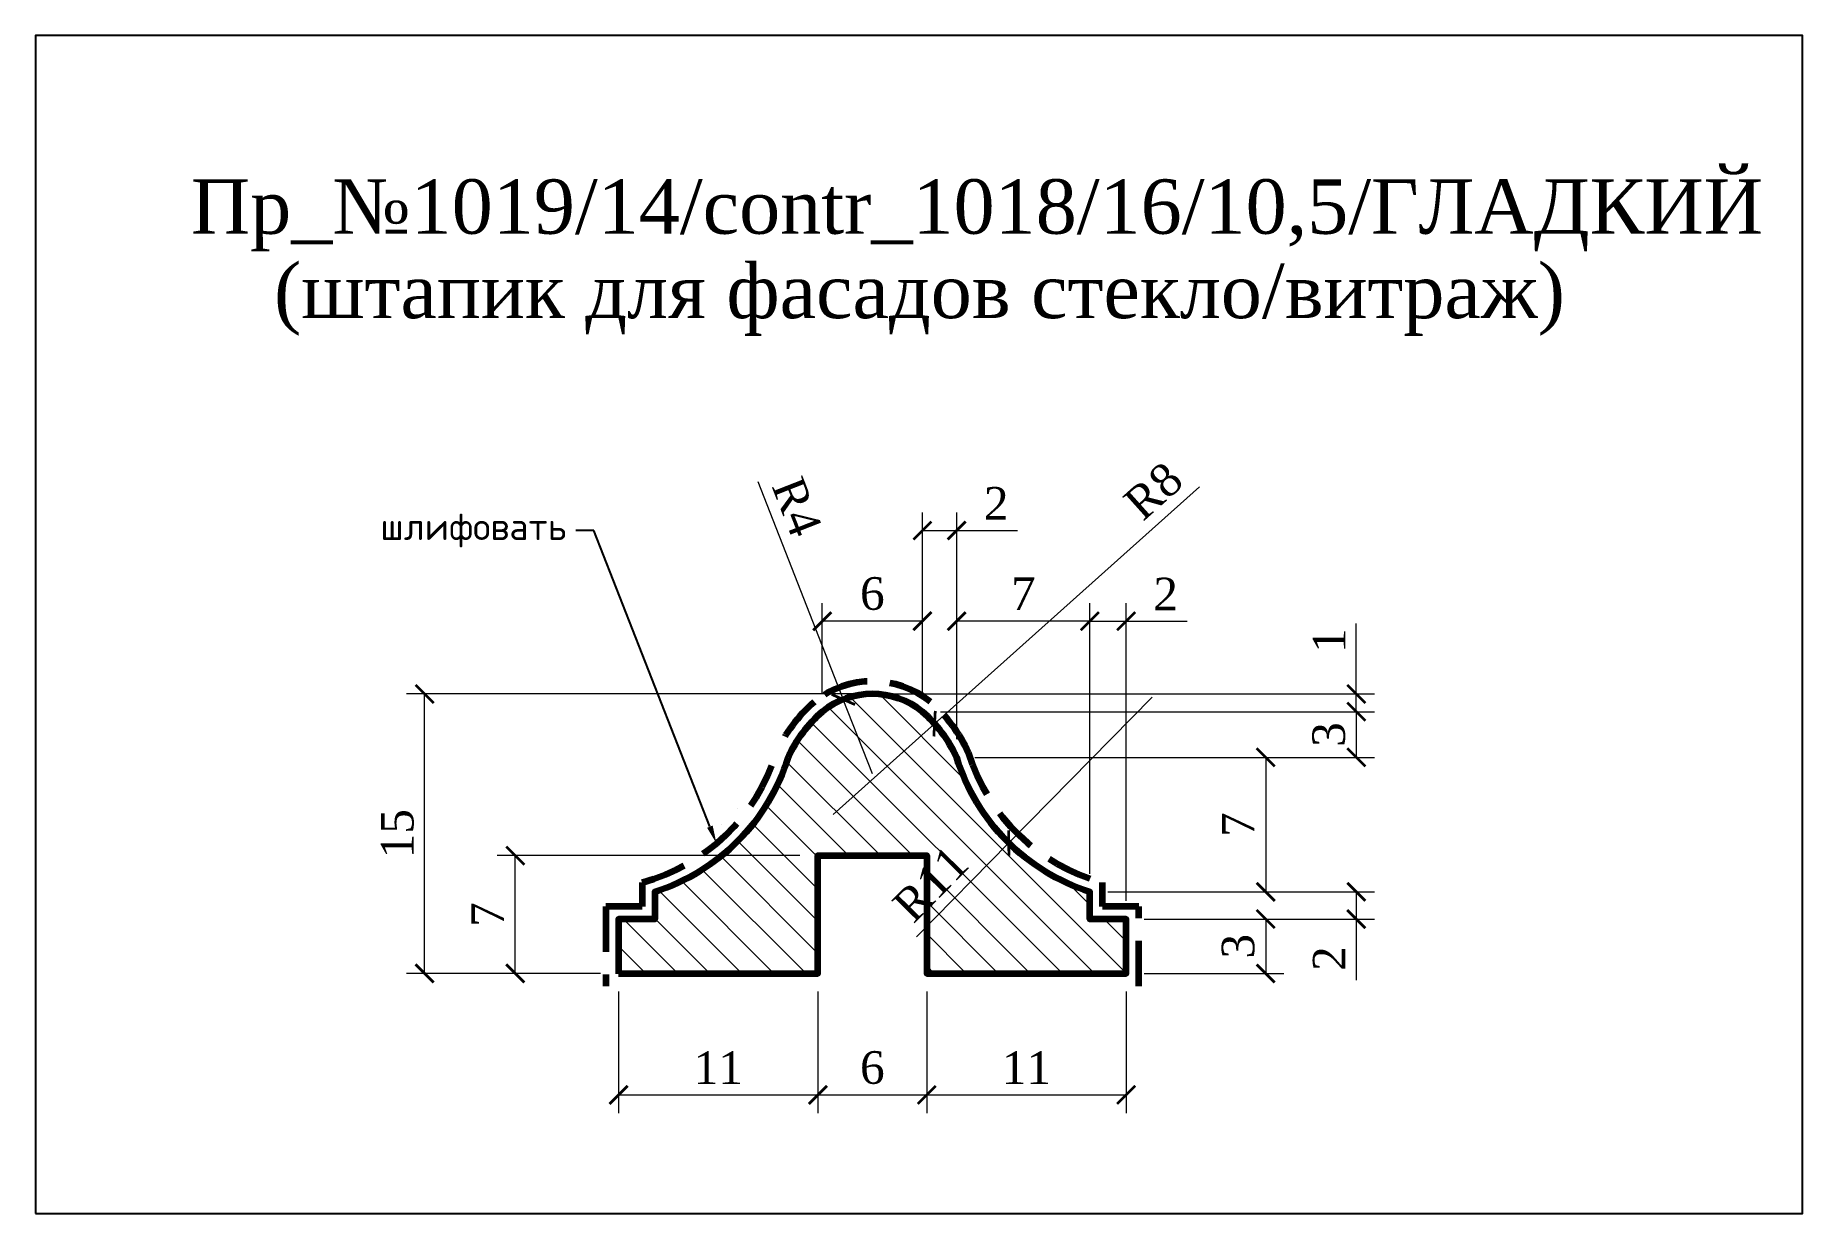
# Model space of a CAD drawing. Header units: millimetres. Extents: x 304639.2 to 304736.7, y -93069.1 to -93004.1.
import ezdxf
from ezdxf import colors
from ezdxf.entities.mleader import LeaderData, LeaderLine
from ezdxf.math import Vec2, Vec3

# ---------------------------------------------------------------- set-up
doc = ezdxf.new("R2010")
doc.units = ezdxf.units.MM
doc.header["$MEASUREMENT"] = 0
doc.linetypes.add('HIDDEN', pattern=[0.375, 0.25, -0.125])
doc.layers.add('Outside panel', color=7, linetype='Continuous', lineweight=18, true_color=0x7f5e57)
doc.layers.add('линия 50', color=1, linetype='Continuous', lineweight=211)
doc.layers.add('ШТАМП', color=7, linetype='Continuous', lineweight=5)
doc.layers.add('размеры в модели', color=7, linetype='Continuous')
doc.styles.get("Standard").update_dxf_attribs({"font": 'times.ttf'})
doc.styles.add('ЕСКД профили текст', font='isocpeur.ttf')
doc.dimstyles.new('M_1', dxfattribs={"dimtxt": 1.8, "dimasz": 1, "dimexe": 1, "dimexo": 1, "dimgap": 0.6, "dimtad": 1, "dimdec": 0, "dimdsep": 46, "dimtxsty": 'Standard', "dimblk": 'ARCHTICK', "dimcen": -5, "dimclrd": 7, "dimclre": 7, "dimclrt": 7, "dimadec": 0, "dimazin": 0, "dimtfac": 1, "dimtdec": 0, "dimtmove": 0, "dimatfit": 3, "dimfxl": 1, "dimtolj": 1, "dimtzin": 0, "dimlwd": 5, "dimlwe": 5, "dimarcsym": 0})

# ---------------------------------------------------------------- blocks, each defined once
blk = doc.blocks.new('_ArchTick')
at = {"color": 0, "linetype": 'ByBlock', "const_width": 0.15}
blk.add_lwpolyline([(-0.5, -0.5), (0.5, 0.5)], dxfattribs=at)
blk = doc.blocks.new('*D5')
at = {"layer": 'Defpoints', "color": 0, "ltscale": 1000, "transparency": 16777216}
for p in [(304700.855, -93040.568), (304692.953, -93048.615)]:
    blk.add_point(p, dxfattribs=at)
at = {"layer": 'размеры в модели', "color": 7, "lineweight": 5, "ltscale": 1000, "transparency": 16777216}
for p in [(304700.855, -93040.568), (304687.866, -93053.795)]:
    blk.add_line(p, (304692.953, -93048.615), dxfattribs=at)
at = {"layer": 'размеры в модели', "color": 7, "lineweight": 5, "ltscale": 1000, "transparency": 16777216, "rotation": 45.51885662373181}
blk.add_blockref('_ArchTick', (304692.953, -93048.615), dxfattribs=at)
at = {"layer": 'размеры в модели', "color": 7, "ltscale": 1000, "transparency": 16777216, "insert": (304688.639, -93050.868), "char_height": 1.8, "attachment_point": 5, "rotation": 45.51886}
blk.add_mtext('\\A1;R11', dxfattribs=at)
blk = doc.blocks.new('*D11')
at = {"layer": 'Defpoints', "color": 0, "ltscale": 1000, "transparency": 16777216}
for p in [(304688.858, -93042.033), (304683.261, -93047.037)]:
    blk.add_point(p, dxfattribs=at)
at = {"layer": 'размеры в модели', "color": 7, "lineweight": 5, "ltscale": 1000, "transparency": 16777216}
for p in [(304703.475, -93028.962), (304683.261, -93047.037)]:
    blk.add_line(p, (304688.858, -93042.033), dxfattribs=at)
at = {"layer": 'размеры в модели', "color": 7, "lineweight": 5, "ltscale": 1000, "transparency": 16777216, "rotation": 221.8026846512365}
blk.add_blockref('_ArchTick', (304688.858, -93042.033), dxfattribs=at)
at = {"layer": 'размеры в модели', "color": 7, "ltscale": 1000, "transparency": 16777216, "insert": (304700.935, -93029.2), "char_height": 1.8, "attachment_point": 5, "rotation": 41.80268}
blk.add_mtext('\\A1;R8', dxfattribs=at)
blk = doc.blocks.new('*D12')
at = {"layer": 'Defpoints', "color": 0, "ltscale": 1000, "transparency": 16777216}
for p in [(304683.823, -93040.699), (304685.426, -93044.792)]:
    blk.add_point(p, dxfattribs=at)
at = {"layer": 'размеры в модели', "color": 7, "lineweight": 5, "ltscale": 1000, "transparency": 16777216}
for p in [(304679.114, -93028.672), (304685.426, -93044.792)]:
    blk.add_line(p, (304683.823, -93040.699), dxfattribs=at)
at = {"layer": 'размеры в модели', "color": 7, "lineweight": 5, "ltscale": 1000, "transparency": 16777216, "rotation": 291.3855674689387}
blk.add_blockref('_ArchTick', (304683.823, -93040.699), dxfattribs=at)
at = {"layer": 'размеры в модели', "color": 7, "ltscale": 1000, "transparency": 16777216, "insert": (304681.269, -93030.064), "char_height": 1.8, "attachment_point": 5, "rotation": 291.38557}
blk.add_mtext('\\A1;R4', dxfattribs=at)
blk = doc.blocks.new('*D6')
at = {"layer": 'Defpoints', "color": 0, "ltscale": 1000, "transparency": 16777216}
for p in [(304685.426, -93040.396), (304712.126, -93040.396), (304688.187, -93041.371)]:
    blk.add_point(p, dxfattribs=at)
at = {"layer": 'размеры в модели', "color": 7, "lineweight": 5, "ltscale": 1000, "transparency": 16777216}
for p, q in [((304712.126, -93040.396), (304712.126, -93036.503)), ((304686.426, -93040.396), (304713.126, -93040.396)), ((304712.126, -93041.371), (304712.126, -93040.396)), ((304689.187, -93041.371), (304713.126, -93041.371)), ((304712.126, -93041.371), (304712.126, -93042.371))]:
    blk.add_line(p, q, dxfattribs=at)
for p, rotation in [((304712.126, -93040.396), 270), ((304712.126, -93041.371), 90)]:
    blk.add_blockref('_ArchTick', p, dxfattribs=dict(at, rotation=rotation))
at = {"layer": 'размеры в модели', "color": 7, "ltscale": 1000, "transparency": 16777216, "insert": (304710.626, -93037.45), "char_height": 1.8, "attachment_point": 5, "rotation": 90}
blk.add_mtext('\\A1;1', dxfattribs=at)
blk = doc.blocks.new('*D17')
at = {"layer": 'Defpoints', "color": 0, "ltscale": 1000, "transparency": 16777216}
for p in [(304665.726, -93049.312), (304682.426, -93049.312), (304671.426, -93055.812)]:
    blk.add_point(p, dxfattribs=at)
at = {"layer": 'размеры в модели', "color": 7, "lineweight": 5, "ltscale": 1000, "transparency": 16777216}
for p, q in [((304681.426, -93049.312), (304664.726, -93049.312)), ((304665.726, -93055.812), (304665.726, -93049.312)), ((304670.426, -93055.812), (304664.726, -93055.812))]:
    blk.add_line(p, q, dxfattribs=at)
for p, rotation in [((304665.726, -93049.312), 90), ((304665.726, -93055.812), 270)]:
    blk.add_blockref('_ArchTick', p, dxfattribs=dict(at, rotation=rotation))
at = {"layer": 'размеры в модели', "color": 7, "ltscale": 1000, "transparency": 16777216, "insert": (304664.208, -93052.562), "char_height": 1.8, "attachment_point": 5, "rotation": 90}
blk.add_mtext('\\A1;7', dxfattribs=at)
blk = doc.blocks.new('*D7')
at = {"layer": 'Defpoints', "color": 0, "ltscale": 1000, "transparency": 16777216}
for p in [(304699.426, -93052.812), (304699.426, -93055.812), (304707.126, -93055.812)]:
    blk.add_point(p, dxfattribs=at)
at = {"layer": 'размеры в модели', "color": 7, "lineweight": 5, "ltscale": 1000, "transparency": 16777216}
for p, q in [((304700.426, -93052.812), (304708.126, -93052.812)), ((304707.126, -93052.812), (304707.126, -93055.812)), ((304700.426, -93055.812), (304708.126, -93055.812))]:
    blk.add_line(p, q, dxfattribs=at)
for p, rotation in [((304707.126, -93052.812), 90), ((304707.126, -93055.812), 270)]:
    blk.add_blockref('_ArchTick', p, dxfattribs=dict(at, rotation=rotation))
at = {"layer": 'размеры в модели', "color": 7, "ltscale": 1000, "transparency": 16777216, "insert": (304705.611, -93054.312), "char_height": 1.8, "attachment_point": 5, "rotation": 90}
blk.add_mtext('\\A1;3', dxfattribs=at)
blk = doc.blocks.new('*D8')
at = {"layer": 'Defpoints', "color": 0, "ltscale": 1000, "transparency": 16777216}
for p in [(304697.426, -93051.312), (304699.426, -93052.812), (304712.126, -93052.812)]:
    blk.add_point(p, dxfattribs=at)
at = {"layer": 'размеры в модели', "color": 7, "lineweight": 5, "ltscale": 1000, "transparency": 16777216}
for p, q in [((304698.426, -93051.312), (304713.126, -93051.312)), ((304712.126, -93051.312), (304712.126, -93052.812)), ((304700.426, -93052.812), (304713.126, -93052.812)), ((304712.126, -93052.812), (304712.126, -93056.174))]:
    blk.add_line(p, q, dxfattribs=at)
for p, rotation in [((304712.126, -93051.312), 90), ((304712.126, -93052.812), 270)]:
    blk.add_blockref('_ArchTick', p, dxfattribs=dict(at, rotation=rotation))
at = {"layer": 'размеры в модели', "color": 7, "ltscale": 1000, "transparency": 16777216, "insert": (304710.626, -93054.993), "char_height": 1.8, "attachment_point": 5, "rotation": 90}
blk.add_mtext('\\A1;2', dxfattribs=at)
blk = doc.blocks.new('*D9')
at = {"layer": 'Defpoints', "color": 0, "ltscale": 1000, "transparency": 16777216}
for p in [(304690.079, -93043.893), (304697.426, -93051.312), (304707.126, -93051.312)]:
    blk.add_point(p, dxfattribs=at)
at = {"layer": 'размеры в модели', "color": 7, "lineweight": 5, "ltscale": 1000, "transparency": 16777216}
for p, q in [((304691.079, -93043.893), (304708.126, -93043.893)), ((304707.126, -93043.893), (304707.126, -93051.312)), ((304698.426, -93051.312), (304708.126, -93051.312))]:
    blk.add_line(p, q, dxfattribs=at)
for p, rotation in [((304707.126, -93043.893), 90), ((304707.126, -93051.312), 270)]:
    blk.add_blockref('_ArchTick', p, dxfattribs=dict(at, rotation=rotation))
at = {"layer": 'размеры в модели', "color": 7, "ltscale": 1000, "transparency": 16777216, "insert": (304705.608, -93047.603), "char_height": 1.8, "attachment_point": 5, "rotation": 90}
blk.add_mtext('\\A1;7', dxfattribs=at)
blk = doc.blocks.new('*D10')
at = {"layer": 'Defpoints', "color": 0, "ltscale": 1000, "transparency": 16777216}
for p in [(304688.187, -93041.371), (304690.079, -93043.893), (304712.126, -93043.893)]:
    blk.add_point(p, dxfattribs=at)
at = {"layer": 'размеры в модели', "color": 7, "lineweight": 5, "ltscale": 1000, "transparency": 16777216}
for p, q in [((304689.187, -93041.371), (304713.126, -93041.371)), ((304712.126, -93041.371), (304712.126, -93043.893)), ((304691.079, -93043.893), (304713.126, -93043.893))]:
    blk.add_line(p, q, dxfattribs=at)
for p, rotation in [((304712.126, -93041.371), 90), ((304712.126, -93043.893), 270)]:
    blk.add_blockref('_ArchTick', p, dxfattribs=dict(at, rotation=rotation))
at = {"layer": 'размеры в модели', "color": 7, "ltscale": 1000, "transparency": 16777216, "insert": (304710.611, -93042.632), "char_height": 1.8, "attachment_point": 5, "rotation": 90}
blk.add_mtext('\\A1;3', dxfattribs=at)
blk = doc.blocks.new('*D13')
at = {"layer": 'Defpoints', "color": 0, "ltscale": 1000, "transparency": 16777216}
for p in [(304690.079, -93031.379), (304688.187, -93041.371), (304690.079, -93043.893)]:
    blk.add_point(p, dxfattribs=at)
at = {"layer": 'размеры в модели', "color": 7, "lineweight": 5, "ltscale": 1000, "transparency": 16777216}
for p, q in [((304688.187, -93040.371), (304688.187, -93030.379)), ((304690.079, -93042.893), (304690.079, -93030.379)), ((304688.187, -93031.379), (304690.079, -93031.379)), ((304690.079, -93031.379), (304693.44, -93031.379))]:
    blk.add_line(p, q, dxfattribs=at)
at = {"layer": 'размеры в модели', "color": 7, "lineweight": 5, "ltscale": 1000, "transparency": 16777216, "rotation": 180}
blk.add_blockref('_ArchTick', (304688.187, -93031.379), dxfattribs=at)
at = {"layer": 'размеры в модели', "color": 7, "lineweight": 5, "ltscale": 1000, "transparency": 16777216}
blk.add_blockref('_ArchTick', (304690.079, -93031.379), dxfattribs=at)
at = {"layer": 'размеры в модели', "color": 7, "ltscale": 1000, "transparency": 16777216, "insert": (304692.26, -93029.879), "char_height": 1.8, "attachment_point": 5}
blk.add_mtext('\\A1;2', dxfattribs=at)
blk = doc.blocks.new('*D14')
at = {"layer": 'Defpoints', "color": 0, "ltscale": 1000, "transparency": 16777216}
for p in [(304682.665, -93036.379), (304682.665, -93041.371), (304688.187, -93041.371)]:
    blk.add_point(p, dxfattribs=at)
at = {"layer": 'размеры в модели', "color": 7, "lineweight": 5, "ltscale": 1000, "transparency": 16777216}
for p, q in [((304682.665, -93040.371), (304682.665, -93035.379)), ((304688.187, -93040.371), (304688.187, -93035.379)), ((304688.187, -93036.379), (304682.665, -93036.379))]:
    blk.add_line(p, q, dxfattribs=at)
at = {"layer": 'размеры в модели', "color": 7, "lineweight": 5, "ltscale": 1000, "transparency": 16777216, "rotation": 180}
blk.add_blockref('_ArchTick', (304682.665, -93036.379), dxfattribs=at)
at = {"layer": 'размеры в модели', "color": 7, "lineweight": 5, "ltscale": 1000, "transparency": 16777216}
blk.add_blockref('_ArchTick', (304688.187, -93036.379), dxfattribs=at)
at = {"layer": 'размеры в модели', "color": 7, "ltscale": 1000, "transparency": 16777216, "insert": (304685.426, -93034.864), "char_height": 1.8, "attachment_point": 5}
blk.add_mtext('\\A1;6', dxfattribs=at)
blk = doc.blocks.new('*D15')
at = {"layer": 'Defpoints', "color": 0, "ltscale": 1000, "transparency": 16777216}
for p in [(304690.079, -93036.379), (304690.079, -93043.893), (304697.426, -93051.312)]:
    blk.add_point(p, dxfattribs=at)
at = {"layer": 'размеры в модели', "color": 7, "lineweight": 5, "ltscale": 1000, "transparency": 16777216}
for p, q in [((304690.079, -93042.893), (304690.079, -93035.379)), ((304697.426, -93050.312), (304697.426, -93035.379)), ((304697.426, -93036.379), (304690.079, -93036.379))]:
    blk.add_line(p, q, dxfattribs=at)
at = {"layer": 'размеры в модели', "color": 7, "lineweight": 5, "ltscale": 1000, "transparency": 16777216, "rotation": 180}
blk.add_blockref('_ArchTick', (304690.079, -93036.379), dxfattribs=at)
at = {"layer": 'размеры в модели', "color": 7, "lineweight": 5, "ltscale": 1000, "transparency": 16777216}
blk.add_blockref('_ArchTick', (304697.426, -93036.379), dxfattribs=at)
at = {"layer": 'размеры в модели', "color": 7, "ltscale": 1000, "transparency": 16777216, "insert": (304693.753, -93034.861), "char_height": 1.8, "attachment_point": 5}
blk.add_mtext('\\A1;7', dxfattribs=at)
blk = doc.blocks.new('*D16')
at = {"layer": 'Defpoints', "color": 0, "ltscale": 1000, "transparency": 16777216}
for p in [(304699.426, -93036.379), (304697.426, -93051.312), (304699.426, -93052.812)]:
    blk.add_point(p, dxfattribs=at)
at = {"layer": 'размеры в модели', "color": 7, "lineweight": 5, "ltscale": 1000, "transparency": 16777216}
for p, q in [((304697.426, -93050.312), (304697.426, -93035.379)), ((304699.426, -93051.812), (304699.426, -93035.379)), ((304697.426, -93036.379), (304699.426, -93036.379)), ((304699.426, -93036.379), (304702.788, -93036.379))]:
    blk.add_line(p, q, dxfattribs=at)
at = {"layer": 'размеры в модели', "color": 7, "lineweight": 5, "ltscale": 1000, "transparency": 16777216, "rotation": 180}
blk.add_blockref('_ArchTick', (304697.426, -93036.379), dxfattribs=at)
at = {"layer": 'размеры в модели', "color": 7, "lineweight": 5, "ltscale": 1000, "transparency": 16777216}
blk.add_blockref('_ArchTick', (304699.426, -93036.379), dxfattribs=at)
at = {"layer": 'размеры в модели', "color": 7, "ltscale": 1000, "transparency": 16777216, "insert": (304701.607, -93034.879), "char_height": 1.8, "attachment_point": 5}
blk.add_mtext('\\A1;2', dxfattribs=at)

msp = doc.modelspace()

# ---------------------------------------------------------------- hatches: boundary and pattern name
at = {"layer": 'Outside panel', "ltscale": 1000}
h = msp.add_hatch(dxfattribs=at)
h.set_pattern_fill('ANSI31', color=256, scale=10, angle=90)
h.set_pattern_definition([(135, (-2374.5326, -1964.0675), (-0.8838834765, -0.8838834765), [])])
edge = h.paths.add_edge_path()
edge.add_line((304669.426, -93055.812), (304682.426, -93055.812))
edge.add_line((304682.426, -93055.812), (304682.426, -93049.312))
edge.add_line((304682.426, -93049.312), (304688.426, -93049.312))
edge.add_line((304688.426, -93049.312), (304688.426, -93055.812))
edge.add_line((304688.426, -93055.812), (304701.426, -93055.812))
edge.add_line((304701.426, -93055.812), (304699.426, -93055.812))
edge.add_line((304699.426, -93055.812), (304699.426, -93052.812))
edge.add_line((304699.426, -93052.812), (304697.426, -93052.812))
edge.add_line((304697.426, -93052.812), (304697.426, -93051.312))
edge.add_arc((304700.855, -93040.568), 11.278, 197.14768, 252.29803, ccw=False)
edge.add_arc((304683.261, -93047.037), 7.508, 24.75318, 48.99555)
edge.add_arc((304685.426, -93044.792), 4.396, 51.09657, 128.90343)
edge.add_arc((304687.591, -93047.037), 7.508, 131.00445, 155.24682)
edge.add_arc((304669.997, -93040.568), 11.278, 287.70197, 342.85232, ccw=False)
edge.add_line((304673.426, -93051.312), (304673.426, -93052.812))
edge.add_line((304673.426, -93052.812), (304671.426, -93052.812))
edge.add_line((304671.426, -93052.812), (304671.426, -93055.812))
edge.add_line((304671.426, -93055.812), (304669.426, -93055.812))

# ---------------------------------------------------------------- linework, layer by layer
at = {"color": 6, "ltscale": 1000}
msp.add_lwpolyline([(304639.25, -93069.062), (304736.75, -93069.062), (304736.75, -93004.062), (304639.25, -93004.062)], close=True, dxfattribs=at)
at = {"layer": 'линия 50', "color": 1, "linetype": 'HIDDEN', "ltscale": 10, "true_color": 0xff0909}
msp.add_lwpolyline([(304700.126, -93056.512), (304700.126, -93052.112), (304698.126, -93052.112), (304698.126, -93050.788, -0.259281), (304690.735, -93043.644, 0.108052), (304688.637, -93040.835, 0.354608), (304682.216, -93040.835, 0.108052), (304680.118, -93043.644, -0.259281), (304672.726, -93050.788), (304672.726, -93052.112), (304670.726, -93052.112), (304670.726, -93056.512)], format="xyb", dxfattribs=at)
at = {"layer": 'линия 50', "color": 7}
msp.add_lwpolyline([(304671.426, -93055.812), (304671.426, -93055.812), (304682.426, -93055.812), (304682.426, -93049.312), (304688.426, -93049.312), (304688.426, -93055.812), (304699.426, -93055.812), (304699.426, -93055.812), (304699.426, -93055.812), (304699.426, -93052.812), (304697.426, -93052.812), (304697.426, -93051.312, -0.245394), (304690.079, -93043.893, 0.106174), (304688.187, -93041.371, 0.35317), (304682.665, -93041.371, 0.106174), (304680.773, -93043.893, -0.245394), (304673.426, -93051.312), (304673.426, -93052.812), (304671.426, -93052.812), (304671.426, -93055.812)], format="xyb", close=True, dxfattribs=at)

# ---------------------------------------------------------------- texts
at = {"layer": 'ШТАМП', "color": 0, "lineweight": -3}
for s, p in [('Пр_№1019/14/contr_1018/16/10,5/ГЛАДКИЙ', (304647.828, -93015.006)), ('(штапик для фасадов стекло/витраж)', (304652.416, -93019.663))]:
    msp.add_text(s, height=3, dxfattribs=at).set_placement(p)

# ---------------------------------------------------------------- dimensions: what is measured, and where the dimension line sits
at = {"layer": 'размеры в модели', "color": 0, "ltscale": 1000}
for center, mpoint, picture, middle in [((304683.261, -93047.037), (304688.858, -93042.033), '*D11', (304701.945, -93030.33)), ((304685.426, -93044.792), (304683.823, -93040.699), '*D12', (304679.873, -93030.611))]:
    dim = msp.add_radius_dim(center=center, mpoint=mpoint, dimstyle='M_1', dxfattribs=at)
    dim.commit()
    dim.dimension.update_dxf_attribs({"geometry": picture, "text_midpoint": middle, "dimtype": 132})
for base, p1, p2, picture, middle in [((304690.079, -93031.379), (304688.187, -93041.371), (304690.079, -93043.893), '*D13', (304692.26, -93029.879)), ((304682.665, -93036.379), (304688.187, -93041.371), (304682.665, -93041.371), '*D14', (304685.426, -93034.864)), ((304690.079, -93036.379), (304697.426, -93051.312), (304690.079, -93043.893), '*D15', (304693.753, -93034.861)), ((304699.426, -93036.379), (304697.426, -93051.312), (304699.426, -93052.812), '*D16', (304701.607, -93034.879))]:
    dim = msp.add_linear_dim(base=base, p1=p1, p2=p2, dimstyle='M_1', dxfattribs=at)
    dim.commit()
    dim.dimension.update_dxf_attribs({"geometry": picture, "text_midpoint": middle})
for base, p1, p2, picture, middle in [((304712.126, -93040.396), (304688.187, -93041.371), (304685.426, -93040.396), '*D6', (304710.626, -93037.45)), ((304712.126, -93043.893), (304688.187, -93041.371), (304690.079, -93043.893), '*D10', (304710.611, -93042.632)), ((304707.126, -93051.312), (304690.079, -93043.893), (304697.426, -93051.312), '*D9', (304705.608, -93047.603)), ((304665.726058066, -93049.312294378), (304671.426058065, -93055.812294378), (304682.426121018, -93049.312294378), '*D17', (304664.207889356, -93052.562294378)), ((304712.126121019, -93052.812294377), (304697.426246924, -93051.312294377), (304699.426183971, -93052.812294377), '*D8', (304710.626121019, -93054.993044197)), ((304707.126, -93055.812), (304699.426, -93052.812), (304699.426, -93055.812), '*D7', (304705.611, -93054.312))]:
    dim = msp.add_linear_dim(base=base, p1=p1, p2=p2, angle=90, dimstyle='M_1', dxfattribs=at)
    dim.commit()
    dim.dimension.update_dxf_attribs({"geometry": picture, "text_midpoint": middle})
msp.add_linear_dim(base=(304660.726, -93040.396), p1=(304671.426, -93055.812), p2=(304685.426, -93040.396), angle=90, dimstyle='M_1', dxfattribs=at).render()
dim = msp.add_radius_dim(center=(304700.855, -93040.568), mpoint=(304692.953, -93048.615), dimstyle='M_1', dxfattribs=at)
dim.commit()
dim.dimension.update_dxf_attribs({"geometry": '*D5', "text_midpoint": (304688.639, -93050.868)})
for base, p1, p2 in [((304682.426, -93062.512), (304671.426, -93055.812), (304682.426, -93055.812)), ((304688.426, -93062.512), (304682.426, -93055.812), (304688.426, -93055.812)), ((304699.426, -93062.512), (304688.426, -93055.812), (304699.426, -93055.812))]:
    msp.add_linear_dim(base=base, p1=p1, p2=p2, dimstyle='M_1', dxfattribs=at).render()

# ---------------------------------------------------------------- leaders
ml = msp.add_multileader_mtext('Standard', dxfattribs=at)
ml.set_content('\\A1;шлифовать', style='ЕСКД профили текст')
ml.set_leader_properties(color=256, linetype='ByLayer', lineweight=-1)
ml.build(insert=Vec2(0, 0))
ml.multileader.update_dxf_attribs({"dogleg_length": 1, "arrow_head_size": 1})
ctx = ml.context
ctx.base_point, ctx.char_height, ctx.arrow_head_size, ctx.landing_gap_size, ctx.plane_origin = Vec3(304657.867, -93031.379), 1.5, 1, 0.5, Vec3(304677.935, -93027.442)
ctx.text_align_type = 2
notes = []
notes.append((ctx, [(0, (1, 1, 0), (304670.067, -93031.379), (-1, 0), 1, [(0, [(304676.828, -93048.645)], 0, [])])]))
ctx.mtext.insert, ctx.mtext.alignment, ctx.mtext.flow_direction = Vec3(304668.567, -93030.404), 3, 5
for ctx, leaders in notes:
    for number, flags, end, landing, length, lines in leaders:
        leader = LeaderData()
        leader.index, (leader.has_last_leader_line, leader.has_dogleg_vector, leader.attachment_direction) = number, flags
        leader.last_leader_point, leader.dogleg_vector, leader.dogleg_length = Vec3(end), Vec3(landing), length
        for number, points, colour, breaks in lines:
            line = LeaderLine()
            line.index, line.vertices, line.color, line.breaks = number, Vec3.list(points), colors.encode_raw_color(colour), breaks
            leader.lines.append(line)
        ctx.leaders.append(leader)

doc.saveas('drawing.dxf')
